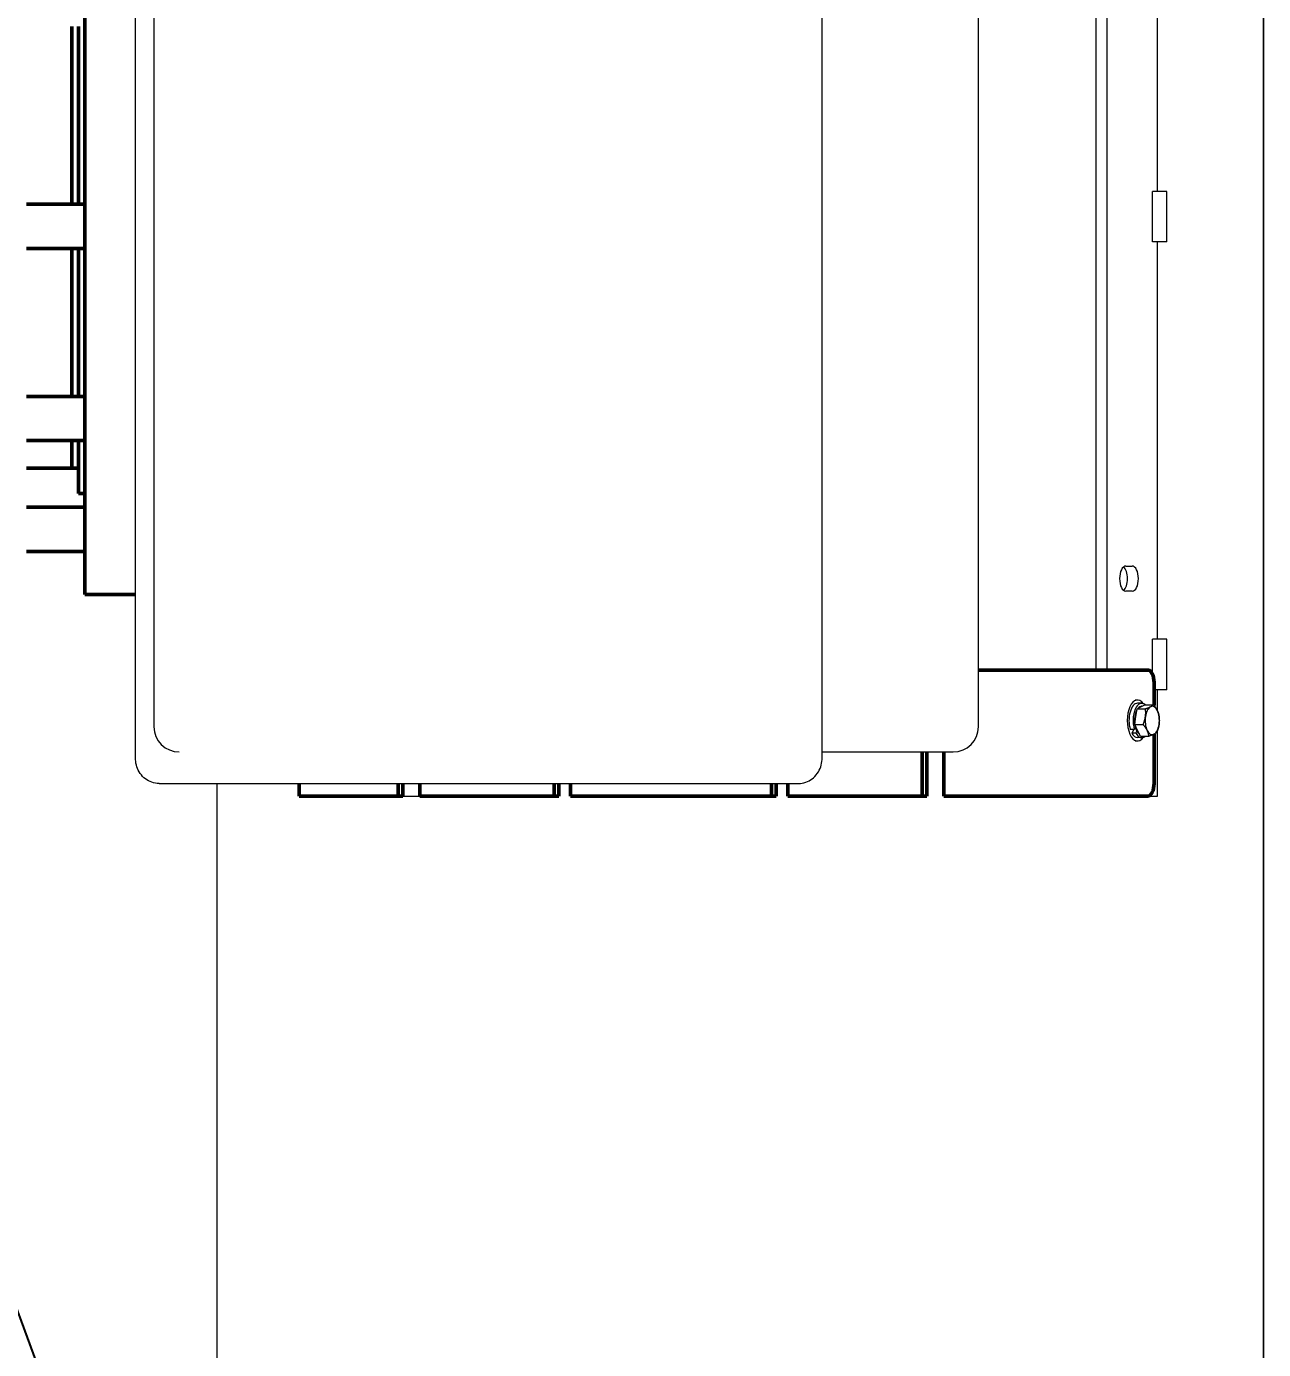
# Model space of a CAD drawing. Header units: inches. Extents: x 17 to 469, y 7 to 301.
# Drawn here: x 335.44 to 359.97, y 67.28 to 93.52 of the extents above; entities that cross this region are included whole.
import ezdxf

# ---------------------------------------------------------------- set-up
doc = ezdxf.new("R2010")
doc.units = ezdxf.units.IN
doc.header["$LTSCALE"] = 14
doc.header["$MEASUREMENT"] = 0
for name, color, linetype, lineweight in [('Dimension (ANSI)', 7, 'Continuous', 25), ('Symbol (ANSI)', 7, 'Continuous', 25), ('Visible (ANSI)', 7, 'Continuous', 50)]:
    doc.layers.add(name, color=color, linetype=linetype, lineweight=lineweight)
doc.styles.add('MEMCOR Medium', font='arial.ttf')
doc.dimstyles.new('Default (ANSI)', dxfattribs={"dimscale": 14, "dimtxt": 0.15, "dimasz": 0.098425, "dimexe": 0.125, "dimexo": 0.0625, "dimgap": 0.031496, "dimtad": 0, "dimtih": 1, "dimtoh": 1, "dimdec": 4, "dimrnd": 1e-08, "dimzin": 3, "dimdsep": 46, "dimlunit": 5, "dimtxsty": 'MEMCOR Medium', "dimcen": 0.09, "dimdle": 0.393701, "dimclrd": 256, "dimclre": 256, "dimclrt": 256, "dimadec": 0, "dimazin": 1, "dimtfac": 0.8, "dimtofl": 0, "dimtmove": 0, "dimatfit": 3, "dimfxl": 1, "dimfrac": 1, "dimtolj": 1, "dimtzin": 4, "dimlwd": -1, "dimlwe": -1, "dimarcsym": 0})
doc.dimstyles.new('Default (ANSI)$7', dxfattribs={"dimscale": 14, "dimtxt": 0.15, "dimasz": 0.098425, "dimexe": 0.125, "dimexo": 0.0625, "dimgap": 0.031496, "dimtad": 0, "dimtih": 1, "dimtoh": 1, "dimdec": 4, "dimrnd": 1e-08, "dimzin": 3, "dimdsep": 46, "dimlunit": 5, "dimtxsty": 'MEMCOR Medium', "dimcen": 0.09, "dimdle": 0.393701, "dimclrd": 256, "dimclre": 256, "dimclrt": 256, "dimadec": 0, "dimazin": 1, "dimtfac": 0.8, "dimtofl": 0, "dimtmove": 0, "dimatfit": 3, "dimfxl": 1, "dimfrac": 1, "dimtolj": 1, "dimtzin": 4, "dimlwd": -1, "dimlwe": -1, "dimarcsym": 0})

# ---------------------------------------------------------------- blocks, each defined once
blk = doc.blocks.new('*D28')
at = {"layer": 'Defpoints', "color": 0, "transparency": 16777216}
for p in [(297.357, 132.024), (359.397, 132.024), (339.738, 39.509)]:
    blk.add_point(p, dxfattribs=at)
at = {"layer": 'Dimension (ANSI)', "transparency": 16777216}
for p, q in [((358.522, 132.024), (295.607, 132.024)), ((297.357, 130.646), (297.357, 97.371)), ((297.357, 40.887), (297.357, 83.053)), ((338.863, 39.509), (295.607, 39.509))]:
    blk.add_line(p, q, dxfattribs=at)
for points in [[(297.127, 130.646), (297.587, 130.646), (297.357, 132.024)], [(297.127, 40.887), (297.587, 40.887), (297.357, 39.509)]]:
    blk.add_solid(points, dxfattribs=at)
at = {"layer": 'Dimension (ANSI)', "transparency": 16777216, "char_height": 2.1, "attachment_point": 5, "style": 'MEMCOR Medium'}
for s, insert in [('\\A1; \\fArial|b0|i0;92{\\H0.8x;\\S1#2;} in', (297.357, 92.358)), ('\\A1;[2349.9 mm]{\\P\\fArial|b0|i0;SHIPPING HEIGHT\\P\\fArial|b0|i0;REF.}', (297.357, 85.199))]:
    blk.add_mtext(s, dxfattribs=dict(at, insert=insert))

msp = doc.modelspace()

# ---------------------------------------------------------------- linework, layer by layer
at = {"layer": 'Visible (ANSI)', "linetype": 'Continuous', "lineweight": 18}
for p, q in [((359.970446, 115.759211), (359.970446, 50.759211)), ((359.970451, 50.759211), (359.970451, 115.759211)), ((359.974062, 115.759211), (359.974062, 50.759211)), ((359.974067, 50.759211), (359.974067, 115.759211)), ((337.604254, 79.009211), (337.604254, 95.759211)), ((351.219635, 79.009211), (351.219635, 95.759211)), ((357.868647, 90.249211), (357.868647, 95.302871)), ((337.97028, 95.134211), (337.97028, 79.634211)), ((354.320116, 79.634211), (354.320116, 95.134211)), ((356.652141, 80.759211), (356.652141, 94.509211)), ((356.868647, 94.509211), (356.868647, 80.759211)), ((358.055265, 90.249211), (357.774897, 90.249211)), ((357.774897, 89.249211), (357.774897, 90.249211)), ((358.055265, 89.249211), (358.055265, 90.249211)), ((358.055265, 89.249211), (357.774897, 89.249211)), ((357.868647, 81.369211), (357.868647, 89.249211)), ((357.243647, 82.821711), (357.368647, 82.821711)), ((357.368647, 82.321711), (357.243647, 82.321711)), ((358.055265, 81.369211), (357.774897, 81.369211)), ((357.774897, 80.669949), (357.774897, 81.369211)), ((358.055265, 80.369211), (358.055265, 81.369211)), ((358.055265, 80.369211), (357.804159, 80.369211)), ((357.868647, 79.953548), (357.868647, 80.369211)), ((357.429159, 80.165211), (357.475309, 80.165211)), ((357.465137, 79.99158), (357.543754, 80.03155)), ((357.556715, 80.099211), (357.475309, 80.099211)), ((357.543754, 80.03155), (357.622372, 80.07152)), ((357.560791, 80.040211), (357.556715, 80.040211)), ((357.622372, 80.07152), (357.78943, 80.07152)), ((357.421135, 79.679272), (357.443136, 79.835426)), ((357.443136, 79.835426), (357.465137, 79.99158)), ((357.465137, 79.99158), (357.632195, 79.99158)), ((357.411471, 79.582528), (357.330065, 79.582528)), ((357.404341, 79.582528), (357.359805, 79.509741)), ((357.441212, 79.509741), (357.359805, 79.509741)), ((357.434583, 79.620301), (357.411471, 79.582528)), ((357.421135, 79.679272), (357.588193, 79.679272)), ((357.477751, 79.563088), (357.421135, 79.679272)), ((357.438936, 79.606001), (357.425833, 79.606001)), ((357.441212, 79.509741), (357.464323, 79.547513)), ((357.534367, 79.446903), (357.477751, 79.563088)), ((357.868647, 78.259211), (357.868647, 79.552871)), ((357.429159, 79.353211), (357.475309, 79.353211)), ((357.556715, 79.419211), (357.475309, 79.419211)), ((357.534367, 79.446903), (357.701425, 79.446903)), ((351.219635, 79.134211), (353.820116, 79.134211)), ((338.070761, 78.509211), (350.628129, 78.509211)), ((339.221794, 66.75317), (339.221794, 78.509211)), ((350.628129, 78.509211), (350.753129, 78.509211)), ((342.905411, 78.259211), (343.244673, 78.259211)), ((357.679159, 78.259211), (357.868647, 78.259211))]:
    msp.add_line(p, q, dxfattribs=at)
at = {"layer": 'Visible (ANSI)'}
for p, q in [((336.597256, 101.259211), (336.597256, 82.259211)), ((336.342256, 93.521673), (336.342256, 89.99675)), ((336.342256, 93.521673), (336.342256, 89.99675)), ((336.472256, 93.521673), (336.472256, 89.99675)), ((335.442256, 89.99675), (336.597256, 89.99675)), ((335.442256, 89.12175), (336.597256, 89.12175)), ((336.342256, 89.12175), (336.342256, 86.186304)), ((336.342256, 89.12175), (336.342256, 86.186304)), ((336.472256, 89.12175), (336.472256, 86.186304)), ((335.442256, 86.186304), (336.597256, 86.186304)), ((335.442256, 85.311304), (336.597256, 85.311304)), ((336.342256, 85.311304), (336.342256, 84.759211)), ((336.342256, 85.311304), (336.342256, 84.759211)), ((336.472256, 85.311304), (336.472256, 84.259211)), ((336.342256, 84.759211), (335.442256, 84.759211)), ((336.472256, 84.759211), (336.342256, 84.759211)), ((336.597256, 84.259211), (336.472256, 84.259211)), ((335.442256, 83.986342), (336.597256, 83.986342)), ((335.442256, 83.111342), (336.597256, 83.111342)), ((337.604254, 82.259211), (336.597256, 82.259211)), ((355.380595, 80.759211), (354.320116, 80.759211)), ((355.380595, 80.759211), (355.978231, 80.759211)), ((357.679159, 80.759211), (355.978231, 80.759211)), ((357.804159, 80.053453), (357.804159, 80.509211)), ((357.804159, 78.509211), (357.804159, 79.488095)), ((353.203966, 78.259211), (353.203966, 79.134211)), ((353.297716, 79.134211), (353.297716, 78.259211)), ((353.636978, 79.134211), (353.636978, 78.259211)), ((340.849294, 78.509211), (340.849294, 78.259211)), ((342.811661, 78.259211), (342.811661, 78.509211)), ((342.905411, 78.509211), (342.905411, 78.259211)), ((343.244673, 78.509211), (343.244673, 78.259211)), ((345.905536, 78.259211), (345.905536, 78.509211)), ((345.999286, 78.509211), (345.999286, 78.259211)), ((346.230296, 78.509211), (346.230296, 78.259211)), ((350.218343, 78.259211), (350.218343, 78.509211)), ((350.312093, 78.509211), (350.312093, 78.259211)), ((350.543102, 78.509211), (350.543102, 78.259211)), ((341.068044, 78.259211), (340.849294, 78.259211)), ((341.068044, 78.259211), (342.811661, 78.259211)), ((342.905411, 78.259211), (342.811661, 78.259211)), ((343.244673, 78.259211), (345.905536, 78.259211)), ((345.999286, 78.259211), (345.905536, 78.259211)), ((346.230296, 78.259211), (350.218343, 78.259211)), ((350.312093, 78.259211), (350.218343, 78.259211)), ((350.543102, 78.259211), (353.203966, 78.259211)), ((353.297716, 78.259211), (353.203966, 78.259211)), ((353.636978, 78.259211), (355.380595, 78.259211)), ((355.978231, 78.259211), (355.380595, 78.259211)), ((355.978231, 78.259211), (357.679159, 78.259211))]:
    msp.add_line(p, q, dxfattribs=at)
at = {"layer": 'Visible (ANSI)', "linetype": 'Continuous', "lineweight": 18}
for centre, start, end in [((338.47028, 79.634211), 180, 270), ((353.820116, 79.634211), 270, 0)]:
    msp.add_arc(centre, 0.5, start, end, dxfattribs=at)
for centre, major_axis, start_param, end_param in [((357.243647, 82.571711), (0, -0.25), 3.141592654, 6.283185307), ((357.152141, 82.571711), (0, -0.25), 0.374734433, 2.766858221), ((357.368647, 82.571711), (0, 0.25), 3.141592654, 6.283185307), ((357.475309, 79.759211), (0, -0.406), 2.53151287, 6.893265091), ((357.475309, 79.759211), (0, 0.34), 0, 2.117244484), ((357.556715, 79.759211), (0, 0.34), 5.876794941, 8.400429791), ((357.556715, 79.759211), (0, 0.281), 0, 0.525385983), ((357.767163, 79.759211), (0, 0.281), 0.248931828, 1.296129379), ((357.767163, 79.759211), (0, 0.281), 5.484919584, 6.532117135), ((357.556715, 79.759211), (0, 0.281), 0.744469658, 1.8477891), ((357.767163, 79.759211), (0, -0.281), 4.437722032, 5.484919584), ((357.767163, 79.759211), (0, 0.281), 4.437722032, 5.484919584), ((357.475309, 79.759211), (0, -0.34), 5.536195897, 6.283185307), ((357.556715, 79.759211), (0, -0.281), 5.010649984, 5.959189183), ((357.556715, 79.759211), (0, -0.34), 5.536195897, 6.689575673), ((357.767163, 79.759211), (0, -0.281), 5.484919584, 6.532117135), ((357.767163, 79.759211), (0, -0.281), 0.248931828, 1.296129379)]:
    msp.add_ellipse(centre, major_axis=major_axis, ratio=0.5, start_param=start_param, end_param=end_param, dxfattribs=at)
at = {"layer": 'Visible (ANSI)'}
for centre, major_axis, start_param, end_param in [((357.679159, 80.509211), (0, 0.25), 4.71238898, 6.283185307), ((357.679159, 78.509211), (0, -0.25), 0, 1.570796327)]:
    msp.add_ellipse(centre, major_axis=major_axis, ratio=0.5, start_param=start_param, end_param=end_param, dxfattribs=at)
at = {"layer": 'Visible (ANSI)', "linetype": 'Continuous', "lineweight": 18}
for points in [[(357.632195, 79.99158), (357.696062, 80.013), (357.732548, 80.03155)], [(357.732548, 80.03155), (357.769034, 80.0501), (357.78943, 80.07152)], [(357.78943, 80.07152), (357.841506, 80.009257), (357.867781, 79.955335)], [(357.588193, 79.679272), (357.621719, 79.762955), (357.631929, 79.835426)], [(357.631929, 79.835426), (357.64214, 79.907897), (357.632195, 79.99158)], [(357.867781, 79.955335), (357.894057, 79.901414), (357.902662, 79.839151)], [(357.902662, 79.839151), (357.912607, 79.755468), (357.902396, 79.682997)], [(357.666544, 79.563088), (357.640269, 79.617009), (357.588193, 79.679272)], [(357.701425, 79.446903), (357.69282, 79.509166), (357.666544, 79.563088)], [(357.85866, 79.526843), (357.838264, 79.505423), (357.801778, 79.486873)], [(357.902396, 79.682997), (357.892185, 79.610525), (357.85866, 79.526843)], [(357.801778, 79.486873), (357.765291, 79.468323), (357.701425, 79.446903)]]:
    msp.add_rational_spline(points, [1, 1.0379548493, 1], degree=2, dxfattribs=at)
for points, knots in [([(338.070761, 78.509211), (338.022687, 78.509211), (337.97466, 78.517268), (337.883372, 78.548206), (337.840293, 78.571356), (337.761829, 78.630412), (337.727026, 78.666933), (337.669774, 78.748092), (337.647464, 78.79284), (337.616191, 78.886108), (337.607208, 78.934649), (337.60446, 78.992034), (337.604254, 79.000623), (337.604254, 79.009211)], [1.570796327, 1.570796327, 1.570796327, 1.570796327, 1.85628195, 1.85628195, 2.148446526, 2.148446526, 2.458040774, 2.458040774, 2.77220004, 2.77220004, 3.086359305, 3.086359305, 3.141592654, 3.141592654, 3.141592654, 3.141592654]), ([(350.753129, 78.509211), (350.801203, 78.509211), (350.84923, 78.517268), (350.940518, 78.548206), (350.983597, 78.571356), (351.062061, 78.630412), (351.096864, 78.666933), (351.154116, 78.748092), (351.176426, 78.79284), (351.207699, 78.886108), (351.216682, 78.934649), (351.21943, 78.992034), (351.219635, 79.000623), (351.219635, 79.009211)], [4.71238898, 4.71238898, 4.71238898, 4.71238898, 4.997874603, 4.997874603, 5.29003918, 5.29003918, 5.599633428, 5.599633428, 5.913792693, 5.913792693, 6.227951959, 6.227951959, 6.283185307, 6.283185307, 6.283185307, 6.283185307])]:
    msp.add_open_spline(points, degree=3, knots=knots, dxfattribs=at)

# ---------------------------------------------------------------- dimensions: what is measured, and where the dimension line sits
at = {"layer": 'Dimension (ANSI)'}
dim = msp.add_linear_dim(base=(297.357054, 132.024211), p1=(339.737689, 39.509211), p2=(359.397256, 132.024211), angle=90, text=' \\fArial|b0|i0;<> in\\X[2349.9 mm]{\\P\\fArial|b0|i0;SHIPPING HEIGHT\\P\\fArial|b0|i0;REF.}', dimstyle='Default (ANSI)', override={"dimgap": 0.031496, "dimdec": 4, "dimpost": '', "dimtol": 0, "dimlim": 0, "dimtp": 0, "dimtm": 0, "dimtdec": 2, "dimatfit": 1}, dxfattribs=at)
dim.commit()
dim.dimension.update_dxf_attribs({"geometry": '*D28', "text_midpoint": (297.357054, 90.212079), "dimtype": 160})

# ---------------------------------------------------------------- leaders
at = {"layer": 'Symbol (ANSI)', "annotation_type": 0, "has_hookline": 1, "hookline_direction": 1, "text_width": 29.414326}
msp.add_leader([(338.847256, 58.350746), (331.295107, 78.811136), (329.917154, 78.811136)], dimstyle='Default (ANSI)$7', override={"dimtad": 0}, dxfattribs=at)

doc.saveas('drawing.dxf')
